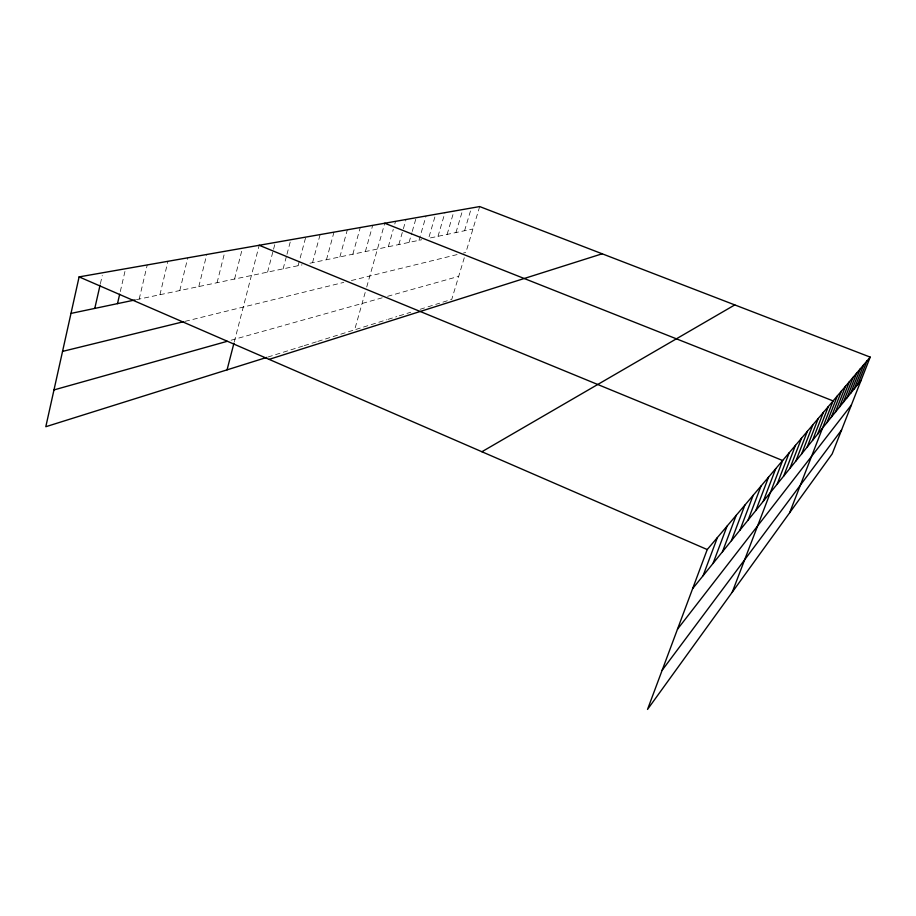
<?xml version="1.0" encoding="UTF-8"?>
<svg xmlns="http://www.w3.org/2000/svg" width="916" height="916" viewBox="0 0 916 916"><rect width="100%" height="100%" fill="white"/><g stroke="black" fill="none" stroke-linecap="round" stroke-linejoin="round"><path stroke-width="0.69" stroke-dasharray="4.58 3.44" d="M100.394 283.697L102.271 275.464M120.294 291.551L125.263 270.071M139.186 299.085L147.247 264.93M159.934 294.723L167.96 261.289M179.799 290.555L187.78 257.808M198.818 286.559L206.764 254.476M217.069 282.723L224.97 251.282M234.576 279.048L242.431 248.225M234.301 341.805L259.205 245.27M267.575 272.109L273.208 250.537M273.563 249.186L275.315 242.442M283.136 268.846L286.628 255.61M286.983 254.282L290.83 239.717M298.112 265.697L305.749 237.107M312.539 262.663L320.119 234.576M326.462 259.743L333.985 232.149M339.882 256.927L347.347 229.802M352.843 254.201L360.251 227.534M365.358 251.568L372.709 225.347M365.186 292.479L354.629 329.84L386.747 319.764M366.732 286.983L384.743 223.229M388.315 246.748L393.273 229.366M394.796 224.008L395.552 221.34M398.849 244.538L403.006 230.042M403.384 228.725L406.028 219.496M409.074 242.385L411.845 232.79M412.246 231.427L416.196 217.71M419.001 240.301L426.066 215.981M434.871 216.966L428.642 238.286L472.942 228.977M438.008 236.317L444.958 212.661M447.111 234.404L454.004 211.069M455.962 232.538L462.809 209.535M464.572 230.729L471.362 208.024M464.286 257.751L451.76 299.372L435.707 304.41M479.686 206.569L465.889 252.427L463.473 253.022M267.941 357.034L302.933 346.053M304.295 345.63L316.524 341.794M317.841 341.382L353.267 330.264M388.006 319.363L396.834 316.604M399.284 315.825L410.723 312.241M420.135 309.287L425.436 307.627M428.012 306.814L434.447 304.799M231.084 340.225L382.373 297.78M387.582 296.315L458.687 276.369M185.101 321.333L343.798 282.391M351.389 280.525L457.45 254.499M136.484 299.647L302.051 264.873M309.917 263.224L421.761 239.729"/><path stroke-width="1.37" d="M870.2 357.114L707.232 549.554L647.52 709.431L832.186 453.901L870.2 357.114L479.686 206.569L79.108 276.895L45.8 426.719L266.682 357.423M94.783 308.406L100.084 285.071M117.5 303.643L119.675 294.242M227.065 369.846L233.958 343.134M703.099 575.706L717.4 537.555M713.026 563.443L727.041 526.173M722.449 551.787L736.189 515.365M731.415 540.703L744.88 505.094M739.956 530.146L753.158 495.327M748.097 520.093L761.047 486.007M755.86 510.487L768.57 477.121M763.28 501.315L775.76 468.637M732.25 592.183L782.63 460.53L259.205 245.27M777.169 484.152L789.203 452.767M783.672 476.114L795.5 445.325M789.913 468.397L801.534 438.203M795.901 460.988L807.328 431.356M801.66 453.878L812.893 424.784M807.191 447.042L818.24 418.475M812.515 440.459L823.381 412.395M817.633 434.127L828.327 406.555M789.649 512.754L833.102 400.922L384.743 223.229M826.988 422.562L837.373 395.884M831.27 417.272L841.495 391.006M835.403 412.166L845.491 386.289M839.411 407.208L849.361 381.72M843.293 402.41L853.105 377.3M847.048 397.762L856.735 373.007M850.701 393.25L860.25 368.85M854.239 388.876L863.673 364.82M857.674 384.628L866.983 360.904M662.131 670.294L841.598 429.936M677.474 629.235L851.399 404.986M692.633 588.644L861.006 380.506M481.908 451.737L734.792 304.913M269.109 359.37L602.178 253.789M53.975 389.918L227.179 341.325M62.54 351.4L183.738 321.665M70.99 313.409L135.121 299.933M79.108 276.895L707.232 549.554"/></g></svg>
